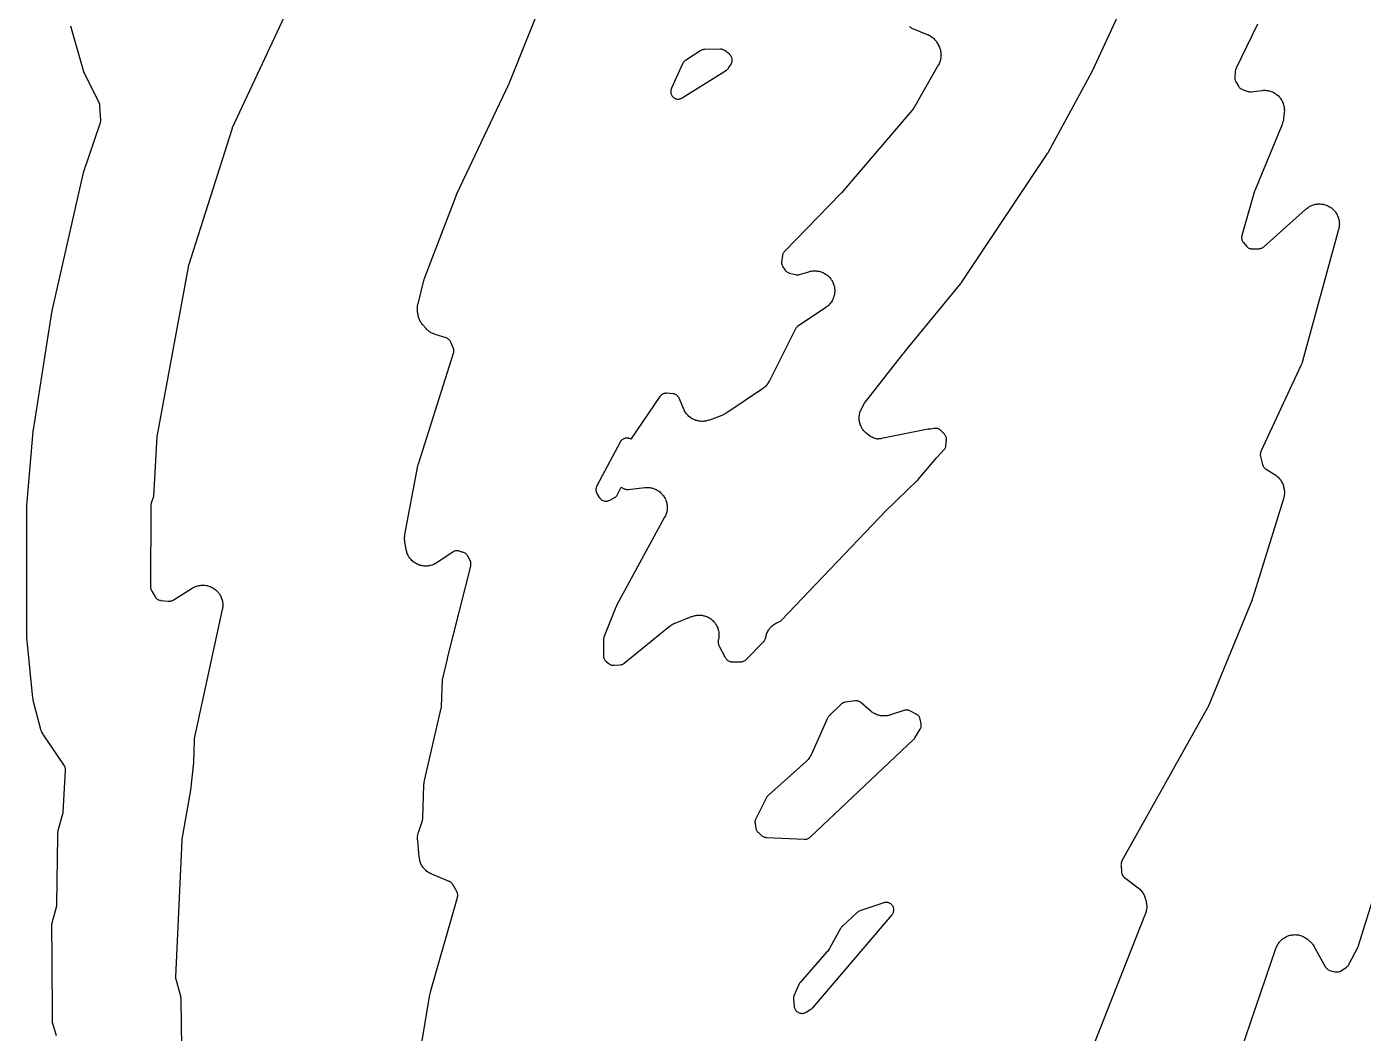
# Model space of a CAD drawing. Header units: millimetres. Extents: x 0 to 194, y 0 to 300.
# Drawn here: x 4.6 to 57.5, y 40.3 to 80 of the extents above; entities that cross this region are included whole.
import ezdxf

# ---------------------------------------------------------------- set-up
doc = ezdxf.new("R2010")
doc.units = ezdxf.units.MM
doc.layers.add('CUT', color=7, linetype='CONTINUOUS')

msp = doc.modelspace()

# ---------------------------------------------------------------- linework, layer by layer
at = {"layer": 'CUT'}
for points in [[(15.5143, 81.9113), (12.7652, 76.0287), (12.7575, 76.0109), (12.7478, 75.9861), (12.7414, 75.9678), (11.0321, 70.5879), (11.027, 70.5698), (11.0208, 70.5449), (11.0168, 70.5266), (9.795, 63.9112), (9.7922, 63.8926), (9.7891, 63.8669), (9.7875, 63.8482), (9.6515, 61.4685), (9.5651, 61.2006), (9.5571, 61.1709), (9.5523, 61.1406), (9.5506, 61.1099), (9.543, 59.5693), (9.5319, 59.3747), (9.5315, 59.3655), (9.5312, 59.3529), (9.5311, 59.3437), (9.5362, 58.1623), (9.5359, 58.102), (9.5365, 58.0886), (9.5373, 57.8855), (9.5387, 57.8585), (9.5424, 57.8317), (9.5486, 57.8054), (9.5571, 57.7797), (9.5679, 57.7549), (9.5809, 57.7311), (9.7164, 57.5078), (9.7338, 57.4823), (9.7536, 57.4587), (9.7758, 57.4373), (9.8001, 57.4182), (9.8262, 57.4018), (9.8538, 57.3881), (9.8827, 57.3773), (9.9126, 57.3696), (9.9431, 57.3649), (10.2362, 57.3356), (10.2641, 57.3342), (10.292, 57.3353), (10.3196, 57.339), (10.3468, 57.3452), (10.3733, 57.354), (10.3989, 57.3652), (10.4233, 57.3787), (11.1816, 57.8456), (11.2005, 57.8566), (11.2389, 57.8777), (11.2782, 57.897), (11.3084, 57.9099), (11.3494, 57.9252), (11.3806, 57.9352), (11.4229, 57.9464), (11.455, 57.9533), (11.4982, 57.9604), (11.5308, 57.9641), (11.5745, 57.967), (11.6073, 57.9675), (11.651, 57.9661), (11.6837, 57.9634), (11.7271, 57.9578), (11.7594, 57.952), (11.8021, 57.9421), (11.8336, 57.9332), (11.8751, 57.9192), (11.9057, 57.9073), (11.9456, 57.8894), (11.9749, 57.8745), (12.0129, 57.8528), (12.0405, 57.8352), (12.0763, 57.8099), (12.1021, 57.7896), (12.1352, 57.761), (12.1589, 57.7383), (12.1891, 57.7066), (12.2105, 57.6817), (12.2374, 57.6472), (12.2563, 57.6204), (12.2797, 57.5834), (12.2959, 57.5549), (12.3157, 57.5158), (12.329, 57.4859), (12.3449, 57.445), (12.3552, 57.4139), (12.367, 57.3718), (12.3743, 57.3398), (12.382, 57.2967), (12.3861, 57.2642), (12.3896, 57.2205), (12.3905, 57.1877), (12.3897, 57.144), (12.3875, 57.1112), (12.3824, 57.0677), (12.3752, 57.0246), (12.3711, 57.0031), (11.265, 51.9055), (11.2603, 51.8776), (11.2583, 51.8493), (11.2362, 50.9573), (11.1115, 49.8761), (10.7752, 47.9408), (10.7725, 47.9221), (10.7697, 47.8962), (10.7682, 47.8773), (10.523, 42.5018), (10.5233, 42.4692), (10.5271, 42.4368), (10.5344, 42.4051), (10.6976, 41.8381), (10.7028, 41.8187), (10.7121, 41.7799), (10.7197, 41.7406), (10.7241, 41.711), (10.7282, 41.6712), (10.7305, 41.6313), (10.7312, 41.6113), (10.7704, 38.7499)], [(39.526, 80.046), (39.5463, 80.0235), (39.5687, 80.0031), (39.5931, 79.9851), (39.6192, 79.9697), (39.6467, 79.9569), (40.227, 79.7226), (40.2481, 79.7135), (40.2896, 79.6942), (40.3301, 79.6728), (40.3596, 79.6553), (40.3977, 79.6299), (40.4253, 79.6094), (40.4607, 79.5803), (40.486, 79.5572), (40.5182, 79.5246), (40.541, 79.499), (40.5698, 79.4633), (40.5899, 79.4355), (40.6149, 79.3971), (40.6378, 79.3574), (40.6488, 79.3373), (40.6818, 79.273), (40.6915, 79.2528), (40.7099, 79.212), (40.7263, 79.1704), (40.737, 79.1386), (40.7491, 79.0955), (40.7566, 79.0628), (40.7644, 79.0187), (40.7686, 78.9855), (40.772, 78.9408), (40.7729, 78.9073), (40.7718, 78.8626), (40.7694, 78.8291), (40.7639, 78.7847), (40.7581, 78.7517), (40.7482, 78.708), (40.7392, 78.6757), (40.725, 78.6332), (40.7128, 78.602), (40.6945, 78.5612), (40.6741, 78.5213), (40.6635, 78.5016), (39.7246, 76.8673), (39.7138, 76.8495), (39.6914, 76.8144), (39.6674, 76.7803), (39.6418, 76.7474), (39.6287, 76.7312), (36.8405, 73.466), (36.8309, 73.4552), (36.8066, 73.4285), (36.7967, 73.4179), (34.5858, 71.1427), (34.5674, 71.1219), (34.551, 71.0995), (34.5368, 71.0758), (34.5248, 71.0508), (34.5151, 71.0248), (34.5079, 70.998), (34.5032, 70.9707), (34.4754, 70.7478), (34.4732, 70.7167), (34.4742, 70.6856), (34.4784, 70.6547), (34.4858, 70.6244), (34.4963, 70.5951), (34.5098, 70.567), (34.5261, 70.5405), (34.6132, 70.4141), (34.6322, 70.3894), (34.6536, 70.3668), (34.6773, 70.3465), (34.703, 70.3288), (34.7303, 70.3139), (34.7591, 70.3019), (34.7889, 70.2929), (35.0282, 70.2344), (35.0594, 70.2285), (35.091, 70.2259), (35.1227, 70.2267), (35.1542, 70.2308), (35.1851, 70.2382), (35.5524, 70.3475), (35.5734, 70.3532), (35.6156, 70.3636), (35.6582, 70.3719), (35.6905, 70.3766), (35.7337, 70.3807), (35.7663, 70.3823), (35.8097, 70.3822), (35.8423, 70.3806), (35.8855, 70.3764), (35.9177, 70.3717), (35.9604, 70.3633), (35.992, 70.3555), (36.0337, 70.343), (36.0644, 70.3322), (36.1046, 70.3158), (36.1341, 70.302), (36.1726, 70.2818), (36.2007, 70.2653), (36.237, 70.2414), (36.2633, 70.2223), (36.2972, 70.195), (36.3216, 70.1734), (36.3527, 70.143), (36.3748, 70.1192), (36.4028, 70.0859), (36.4226, 70.06), (36.4473, 70.0242), (36.4644, 69.9966), (36.4855, 69.9586), (36.4999, 69.9293), (36.5173, 69.8895), (36.5288, 69.859), (36.5422, 69.8177), (36.5507, 69.7863), (36.5601, 69.7438), (36.5656, 69.7117), (36.5708, 69.6685), (36.5731, 69.6361), (36.5741, 69.5926), (36.5733, 69.56), (36.5701, 69.5167), (36.5662, 69.4844), (36.5589, 69.4415), (36.5518, 69.4097), (36.5404, 69.3678), (36.5303, 69.3368), (36.5149, 69.2962), (36.5018, 69.2663), (36.4825, 69.2274), (36.4661, 69.1979), (36.4422, 69.1596), (36.4205, 69.1285), (36.3917, 69.0914), (36.3687, 69.0648), (36.3362, 69.031), (36.3106, 69.0069), (36.2748, 68.9767), (36.2374, 68.9483), (36.2184, 68.9346), (35.1063, 68.1786), (35.082, 68.1601), (35.0597, 68.1393), (35.0395, 68.1164), (35.0219, 68.0915), (35.0068, 68.0649), (33.9926, 66.0419), (33.9818, 66.0217), (33.9592, 65.9817), (33.9345, 65.943), (33.9145, 65.9149), (33.886, 65.8789), (33.8634, 65.853), (33.8313, 65.8201), (33.8061, 65.7967), (33.7709, 65.7671), (33.7343, 65.7395), (33.7156, 65.7261), (32.3077, 64.7726), (32.2849, 64.7582), (32.2387, 64.7308), (32.191, 64.7062), (32.1418, 64.6845), (32.1169, 64.6743), (31.6209, 64.4898), (31.5994, 64.4824), (31.5561, 64.4687), (31.5121, 64.4573), (31.4788, 64.4504), (31.4339, 64.4434), (31.4, 64.4399), (31.3546, 64.4375), (31.3206, 64.4374), (31.2752, 64.4396), (31.2413, 64.4429), (31.1963, 64.4497), (31.163, 64.4564), (31.1189, 64.4677), (31.0864, 64.4777), (31.0437, 64.4934), (31.0124, 64.5067), (30.9715, 64.5266), (30.9417, 64.543), (30.903, 64.5669), (30.875, 64.5862), (30.8389, 64.6139), (30.813, 64.6359), (30.7799, 64.6671), (30.7564, 64.6917), (30.7266, 64.726), (30.7056, 64.7528), (30.6795, 64.79), (30.6613, 64.8188), (30.639, 64.8584), (30.6188, 64.8991), (30.6092, 64.9197), (30.4211, 65.3511), (30.4081, 65.3775), (30.3925, 65.4025), (30.3745, 65.4258), (30.3543, 65.4473), (30.3321, 65.4667), (30.3082, 65.4838), (30.2826, 65.4984), (30.2558, 65.5105), (30.2279, 65.5199), (30.1992, 65.5266), (30.17, 65.5303), (29.9381, 65.5488), (29.9096, 65.5497), (29.881, 65.5479), (29.8528, 65.5434), (29.8251, 65.5362), (29.7982, 65.5264), (29.7724, 65.5141), (29.7479, 65.4993), (29.7248, 65.4823), (29.7035, 65.4632), (29.6842, 65.4422), (29.6669, 65.4194), (28.5118, 63.7347), (28.4917, 63.746), (28.4646, 63.7581), (28.4363, 63.7674), (28.4073, 63.7738), (28.3778, 63.7774), (28.3481, 63.778), (28.3184, 63.7757), (28.2892, 63.7704), (28.2606, 63.7623), (28.2592, 63.7618), (28.2328, 63.7515), (28.2075, 63.7387), (28.1835, 63.7235), (28.161, 63.7062), (28.1403, 63.6868), (28.1215, 63.6656), (28.1048, 63.6427), (28.0903, 63.6183), (27.1709, 61.8854), (27.158, 61.8576), (27.1479, 61.8287), (27.1409, 61.7989), (27.1369, 61.7686), (27.136, 61.738), (27.1383, 61.7075), (27.1436, 61.6774), (27.152, 61.6479), (27.1633, 61.6195), (27.1775, 61.5924), (27.2702, 61.4352), (27.2866, 61.4104), (27.3053, 61.3873), (27.3263, 61.3661), (27.3492, 61.3472), (27.3739, 61.3306), (27.4002, 61.3165), (27.4277, 61.3051), (27.4562, 61.2965), (27.4854, 61.2908), (27.515, 61.2879), (27.5448, 61.2881), (27.5744, 61.2911), (27.6035, 61.2971), (27.632, 61.306), (27.6594, 61.3176), (27.8543, 61.412), (27.8795, 61.4257), (27.9032, 61.4418), (27.9253, 61.46), (27.9456, 61.4803), (27.9638, 61.5024), (27.9799, 61.5262), (27.9936, 61.5514), (28.1316, 61.8367), (28.2523, 61.7775), (28.2782, 61.7663), (28.305, 61.7575), (28.3325, 61.7513), (28.3605, 61.7477), (28.3887, 61.7468), (28.4168, 61.7485), (29.0701, 61.8193), (29.0922, 61.8211), (29.1366, 61.8237), (29.1811, 61.8241), (29.2144, 61.8227), (29.2587, 61.8188), (29.2917, 61.8141), (29.3354, 61.8058), (29.3678, 61.7979), (29.4105, 61.7853), (29.4419, 61.7742), (29.4831, 61.7575), (29.5133, 61.7434), (29.5527, 61.7226), (29.5814, 61.7056), (29.6185, 61.6811), (29.6453, 61.6613), (29.6798, 61.6332), (29.7046, 61.6109), (29.7361, 61.5795), (29.7586, 61.5549), (29.7869, 61.5206), (29.8068, 61.4938), (29.8316, 61.4569), (29.8487, 61.4283), (29.8697, 61.3891), (29.884, 61.359), (29.901, 61.3179), (29.9122, 61.2865), (29.9251, 61.2439), (29.9332, 61.2116), (29.9418, 61.1679), (29.9466, 61.1349), (29.9508, 61.0906), (29.9524, 61.0574), (29.9523, 61.0129), (29.9505, 60.9796), (29.946, 60.9353), (29.9409, 60.9024), (29.9321, 60.8588), (29.9238, 60.8265), (29.9107, 60.784), (29.8993, 60.7527), (29.882, 60.7117), (29.8627, 60.6716), (29.8526, 60.6518), (27.9546, 57.1586), (27.9465, 57.1426), (27.9361, 57.1203), (27.9289, 57.1038), (27.4545, 55.9092), (27.4453, 55.8821), (27.4386, 55.8543), (27.4346, 55.8259), (27.4334, 55.7974), (27.4356, 55.177), (27.4372, 55.1472), (27.4418, 55.1177), (27.4492, 55.0888), (27.4595, 55.0608), (27.4725, 55.034), (27.4881, 55.0086), (27.5062, 54.9848), (27.5265, 54.963), (27.549, 54.9433), (27.6442, 54.8675), (27.6698, 54.8493), (27.6971, 54.8339), (27.7259, 54.8214), (27.7559, 54.8119), (27.7866, 54.8057), (27.8179, 54.8027), (27.8493, 54.803), (28.0803, 54.8171), (28.1112, 54.8207), (28.1416, 54.8273), (28.1711, 54.8371), (28.1994, 54.85), (28.2263, 54.8656), (28.2514, 54.884), (30.0341, 56.3365), (30.0525, 56.3507), (30.0899, 56.3781), (30.1288, 56.4036), (30.1588, 56.4211), (30.2001, 56.4424), (30.2423, 56.4616), (30.2637, 56.4706), (30.9152, 56.7263), (30.9358, 56.7337), (30.9772, 56.7477), (31.0192, 56.7596), (31.0511, 56.767), (31.094, 56.7748), (31.1265, 56.7791), (31.17, 56.7827), (31.2027, 56.7838), (31.2464, 56.7832), (31.2791, 56.7811), (31.3225, 56.7762), (31.3548, 56.771), (31.3976, 56.762), (31.4292, 56.7536), (31.4709, 56.7404), (31.5016, 56.7291), (31.5417, 56.7119), (31.5712, 56.6976), (31.6095, 56.6767), (31.6374, 56.6596), (31.6736, 56.635), (31.6997, 56.6153), (31.7332, 56.5874), (31.7573, 56.5652), (31.788, 56.5341), (31.8099, 56.5097), (31.8374, 56.4758), (31.8568, 56.4494), (31.8809, 56.413), (31.8976, 56.3849), (31.9181, 56.3463), (31.932, 56.3166), (31.9486, 56.2762), (31.9596, 56.2454), (31.9722, 56.2036), (31.9801, 56.1718), (31.9887, 56.129), (31.9935, 56.0966), (31.9978, 56.0531), (31.9994, 56.0204), (31.9995, 55.9768), (31.998, 55.9441), (31.9938, 55.9006), (31.9891, 55.8682), (31.9808, 55.8253), (31.9735, 55.7957), (31.9677, 55.7653), (31.965, 55.7344), (31.9655, 55.7035), (31.9692, 55.6728), (31.9761, 55.6426), (31.986, 55.6133), (31.9989, 55.5851), (32.2501, 55.1044), (32.265, 55.079), (32.2823, 55.0551), (32.3019, 55.0331), (32.3236, 55.0131), (32.3471, 54.9953), (32.3723, 54.9799), (32.3988, 54.9671), (32.4265, 54.957), (32.455, 54.9496), (32.4842, 54.945), (32.5136, 54.9433), (32.8533, 54.9406), (32.8833, 54.9419), (32.9131, 54.9462), (32.9423, 54.9534), (32.9706, 54.9635), (32.9977, 54.9764), (33.0235, 54.9919), (33.0475, 55.01), (33.0696, 55.0303), (33.7611, 55.7338), (33.7808, 55.7559), (33.7982, 55.7799), (33.8132, 55.8054), (33.8255, 55.8324), (33.8352, 55.8603), (33.8421, 55.8892), (33.8447, 55.9034), (33.8494, 55.9254), (33.8598, 55.969), (33.8724, 56.0121), (33.8834, 56.0439), (33.9002, 56.0855), (33.9143, 56.116), (33.9352, 56.1557), (33.9523, 56.1847), (33.977, 56.2222), (33.9969, 56.2493), (34.0253, 56.2841), (34.0478, 56.3091), (34.0794, 56.3409), (34.1043, 56.3635), (34.139, 56.392), (34.166, 56.412), (34.2034, 56.4369), (34.2322, 56.4542), (34.2719, 56.4752), (34.3125, 56.4943), (34.3331, 56.5033), (34.36, 56.5143), (34.3885, 56.5277), (34.4154, 56.5441), (34.4404, 56.5632), (34.4633, 56.5847), (38.6027, 60.9183), (39.8364, 62.095), (39.8487, 62.1073), (39.8649, 62.1248), (39.8764, 62.1378), (40.6029, 63.0123), (40.888, 63.3109), (40.9069, 63.3326), (40.9236, 63.3561), (40.938, 63.381), (40.9499, 63.4073), (40.9592, 63.4345), (40.9659, 63.4625), (40.9699, 63.4911), (40.9885, 63.6974), (40.9897, 63.7255), (40.9883, 63.7536), (40.9843, 63.7814), (40.9777, 63.8087), (40.9685, 63.8353), (40.9569, 63.8609), (40.9429, 63.8853), (40.9268, 63.9083), (40.9085, 63.9297), (40.7786, 64.0682), (40.7563, 64.0896), (40.732, 64.1086), (40.7058, 64.125), (40.6781, 64.1386), (40.6491, 64.1493), (40.6192, 64.157), (40.5886, 64.1615), (40.5577, 64.1629), (40.5269, 64.1611), (40.4964, 64.1561), (40.3778, 64.1305), (40.3572, 64.1338), (40.3267, 64.1355), (40.2962, 64.134), (40.266, 64.1295), (38.419, 63.7565), (38.3969, 63.7526), (38.3526, 63.7459), (38.308, 63.7414), (38.2745, 63.7398), (38.2475, 63.7398), (38.2274, 63.744), (38.1865, 63.7548), (38.1563, 63.7643), (38.1166, 63.7788), (38.0874, 63.7911), (38.0493, 63.8093), (38.0213, 63.8243), (37.9851, 63.846), (37.9499, 63.8694), (37.9325, 63.8815), (37.8697, 63.9275), (37.8526, 63.9407), (37.8191, 63.9679), (37.787, 63.9966), (37.7639, 64.0193), (37.7346, 64.051), (37.7138, 64.0758), (37.6877, 64.1101), (37.6694, 64.1368), (37.6467, 64.1735), (37.6311, 64.2018), (37.612, 64.2405), (37.5991, 64.2701), (37.5838, 64.3105), (37.5738, 64.3412), (37.5625, 64.3828), (37.5555, 64.4144), (37.5482, 64.4569), (37.5443, 64.489), (37.5411, 64.5321), (37.5402, 64.5644), (37.5412, 64.6075), (37.5434, 64.6398), (37.5485, 64.6826), (37.5538, 64.7145), (37.563, 64.7567), (37.5713, 64.7879), (37.5845, 64.829), (37.5958, 64.8593), (37.6128, 64.8989), (37.6317, 64.9377), (37.6416, 64.9569), (37.7544, 65.1625), (39.2661, 67.0868), (39.3127, 67.1461), (39.3176, 67.1524), (39.3179, 67.1528), (41.5517, 69.8858), (41.5606, 69.8972), (41.5723, 69.9131), (41.5806, 69.9249), (44.9878, 75.0234), (44.9952, 75.0351), (45.005, 75.0513), (45.0118, 75.0633), (46.7454, 78.2587), (46.7498, 78.2671), (46.7556, 78.2788), (46.7598, 78.2874), (48.4367, 81.9093)], [(20.1806, 39.4215), (20.5774, 41.7954), (20.5822, 41.8202), (20.5961, 41.8816), (20.6023, 41.906), (21.6646, 45.6336), (21.6713, 45.6624), (21.6751, 45.6916), (21.6761, 45.7211), (21.6741, 45.7505), (21.6693, 45.7795), (21.6616, 45.808), (21.6512, 45.8356), (21.6381, 45.862), (21.4842, 46.1379), (21.4691, 46.1623), (21.4516, 46.1851), (21.4321, 46.2062), (21.4106, 46.2253), (21.3875, 46.2422), (21.3628, 46.2568), (21.3368, 46.2691), (20.6496, 46.553), (20.6293, 46.5619), (20.5892, 46.5808), (20.5501, 46.6017), (20.5216, 46.6188), (20.4848, 46.6434), (20.4581, 46.6632), (20.4238, 46.6913), (20.3993, 46.7136), (20.3679, 46.745), (20.3456, 46.7696), (20.3176, 46.8039), (20.2978, 46.8306), (20.2732, 46.8675), (20.2562, 46.896), (20.2354, 46.9351), (20.2212, 46.9652), (20.2044, 47.0062), (20.1933, 47.0375), (20.1805, 47.0799), (20.1725, 47.1122), (20.164, 47.1557), (20.1576, 47.1995), (20.155, 47.2215), (20.0916, 47.8878), (20.09, 47.9113), (20.088, 47.9583), (20.0885, 48.0053), (20.0907, 48.0404), (20.096, 48.0871), (20.1019, 48.1219), (20.1121, 48.1678), (20.1247, 48.213), (20.1315, 48.2355), (20.2793, 48.6764), (20.2872, 48.7042), (20.2923, 48.7327), (20.2947, 48.7615), (20.3397, 50.0826), (20.341, 50.1043), (20.3446, 50.1477), (20.3503, 50.1909), (20.358, 50.2338), (20.3624, 50.2551), (21.025, 53.1136), (21.0302, 53.1416), (21.0326, 53.17), (21.0726, 54.2249), (21.2707, 55.0611), (21.2764, 55.0922), (21.2787, 55.1237), (21.2789, 55.1332), (22.1891, 58.724), (22.1952, 58.7547), (22.198, 58.7858), (22.1977, 58.8171), (22.194, 58.8481), (22.1872, 58.8786), (22.1772, 58.9082), (22.1642, 58.9366), (22.0704, 59.1162), (22.0555, 59.1416), (22.0382, 59.1654), (22.0187, 59.1874), (21.9971, 59.2073), (21.9736, 59.2251), (21.9486, 59.2405), (21.9221, 59.2533), (21.8945, 59.2635), (21.7338, 59.3141), (21.7048, 59.3217), (21.6752, 59.3263), (21.6452, 59.328), (21.6153, 59.3266), (21.5856, 59.3223), (21.5565, 59.315), (21.5283, 59.3049), (21.5012, 59.292), (21.4756, 59.2764), (20.862, 58.8614), (20.8431, 58.8492), (20.8046, 58.8259), (20.765, 58.8046), (20.7346, 58.7901), (20.6931, 58.7728), (20.6614, 58.7614), (20.6183, 58.7483), (20.5857, 58.7402), (20.5415, 58.7315), (20.5082, 58.7266), (20.4634, 58.7223), (20.4297, 58.7208), (20.3848, 58.7211), (20.3511, 58.7229), (20.3064, 58.7277), (20.2731, 58.7329), (20.2291, 58.7421), (20.1964, 58.7506), (20.1535, 58.7641), (20.122, 58.7758), (20.0806, 58.7936), (20.0504, 58.8084), (20.011, 58.8302), (19.9824, 58.8479), (19.9454, 58.8735), (19.9187, 58.8941), (19.8844, 58.9232), (19.8599, 58.9464), (19.8287, 58.9788), (19.8066, 59.0042), (19.7789, 59.0396), (19.7594, 59.0671), (19.7353, 59.1051), (19.7187, 59.1344), (19.6986, 59.1746), (19.685, 59.2055), (19.6689, 59.2475), (19.6585, 59.2795), (19.6467, 59.3229), (19.6371, 59.3669), (19.6328, 59.389), (19.5864, 59.6675), (19.5836, 59.6871), (19.5788, 59.7263), (19.5757, 59.7657), (19.5748, 59.7953), (19.5752, 59.8348), (19.5768, 59.8643), (19.5807, 59.9037), (19.5863, 59.9428), (19.5895, 59.9623), (20.1018, 62.6806), (20.1076, 62.7072), (20.1243, 62.7732), (20.1317, 62.7995), (21.5071, 67.1308), (21.5149, 67.1605), (21.5196, 67.1909), (21.5212, 67.2216), (21.5196, 67.2523), (21.5149, 67.2827), (21.5071, 67.3124), (21.4963, 67.3412), (21.3976, 67.5682), (21.385, 67.5938), (21.37, 67.618), (21.3528, 67.6408), (21.3335, 67.6618), (21.3123, 67.6808), (21.2894, 67.6978), (21.265, 67.7125), (21.2393, 67.7249), (21.2125, 67.7347), (20.786, 67.8688), (20.7664, 67.8755), (20.7274, 67.8898), (20.6891, 67.9058), (20.661, 67.9192), (20.6244, 67.9387), (20.5976, 67.9546), (20.5629, 67.9774), (20.5378, 67.9956), (20.5053, 68.0215), (20.4819, 68.042), (20.452, 68.0708), (20.4235, 68.101), (20.4096, 68.1164), (20.295, 68.249), (20.2819, 68.265), (20.2563, 68.2975), (20.2322, 68.3312), (20.2153, 68.3573), (20.1945, 68.3931), (20.1801, 68.4206), (20.1626, 68.4582), (20.1508, 68.4869), (20.1368, 68.5259), (20.1277, 68.5556), (20.1174, 68.5957), (20.1089, 68.6362), (20.1052, 68.6566), (20.0906, 68.7468), (20.0876, 68.7694), (20.0826, 68.8146), (20.08, 68.8601), (20.0797, 68.8942), (20.0817, 68.9396), (20.0849, 68.9736), (20.0914, 69.0186), (20.1002, 69.0633), (20.1052, 69.0855), (20.3348, 70.0029), (20.3422, 70.0293), (20.3628, 70.0944), (20.3719, 70.1203), (21.6123, 73.3481), (21.6187, 73.3639), (21.6354, 73.4029), (21.6424, 73.4184), (23.6958, 77.7528), (23.6996, 77.7613), (23.7047, 77.773), (23.7083, 77.7815), (25.1682, 81.4312)], [(5.822, 40.1712), (5.6721, 40.6515), (5.6659, 40.6732), (5.6613, 40.6911), (5.6556, 41.7179), (5.6523, 42.3173), (5.6476, 43.1611), (5.6398, 44.5647), (5.6405, 44.5686), (5.6485, 44.6061), (5.6529, 44.6248), (5.8282, 45.3007), (5.8352, 45.3364), (5.8378, 45.3727), (5.8676, 48.0716), (5.8753, 48.1657), (5.8777, 48.1949), (5.878, 48.1993), (5.8822, 48.2509), (5.8873, 48.2771), (5.8968, 48.3166), (5.9021, 48.3363), (6.074, 48.9292), (6.0815, 48.962), (6.0853, 48.9955), (6.1801, 50.6454), (6.1804, 50.6734), (6.1781, 50.7012), (6.1732, 50.7287), (6.1658, 50.7556), (6.1559, 50.7817), (6.1436, 50.8068), (6.1291, 50.8306), (5.3006, 52.0563), (5.2868, 52.0781), (5.2605, 52.1222), (5.2401, 52.1614), (5.2309, 52.1809), (5.2234, 52.1975), (5.2232, 52.1979), (5.2216, 52.202), (5.217, 52.2133), (5.2026, 52.2509), (5.187, 52.2998), (5.1799, 52.3245), (4.9127, 53.3649), (4.9087, 53.3814), (4.9015, 53.4146), (4.8956, 53.4481), (4.8909, 53.4817), (4.8889, 53.4986), (4.6473, 55.8974), (4.6456, 55.9199), (4.6428, 55.9763), (4.6422, 55.9989), (4.6423, 61.0282), (4.6427, 61.0473), (4.6448, 61.095), (4.646, 61.1141), (4.8949, 64.037), (4.8965, 64.053), (4.9013, 64.0927), (4.9035, 64.1086), (5.6325, 68.7404), (5.6351, 68.7553), (5.6423, 68.7925), (5.6454, 68.8073), (6.8718, 74.2046), (6.8776, 74.2277), (6.8938, 74.2848), (6.9009, 74.3075), (7.5498, 76.2077), (7.5577, 76.2349), (7.5629, 76.2627), (7.5656, 76.2909), (7.5655, 76.3193), (7.5372, 76.8966), (7.5342, 76.9272), (7.528, 76.9573), (7.5187, 76.9866), (7.5066, 77.0148), (6.9284, 78.1848), (6.9198, 78.2033), (6.9034, 78.2406), (6.8888, 78.2785), (6.8759, 78.3171), (6.8698, 78.3366), (6.3967, 79.9951), (6.3923, 80.0118), (6.3841, 80.0453)], [(53.2789, 80.1218), (52.4343, 78.3837), (52.4227, 78.3567), (52.4139, 78.3286), (52.4078, 78.2999), (52.4046, 78.2706), (52.3887, 78.0069), (52.3884, 77.9766), (52.3912, 77.9465), (52.397, 77.9169), (52.4057, 77.8879), (52.4173, 77.86), (52.4316, 77.8334), (52.5302, 77.6706), (52.5468, 77.646), (52.5657, 77.6233), (52.5867, 77.6025), (52.6097, 77.5839), (52.6344, 77.5676), (52.6606, 77.5539), (52.688, 77.5428), (52.8932, 77.4711), (52.9194, 77.4633), (52.9462, 77.4579), (52.9734, 77.4549), (53.0007, 77.4545), (53.028, 77.4565), (53.4496, 77.5074), (53.472, 77.5095), (53.5168, 77.5126), (53.5617, 77.5135), (53.5953, 77.5125), (53.64, 77.509), (53.6734, 77.5046), (53.7176, 77.4966), (53.7503, 77.489), (53.7935, 77.4766), (53.8253, 77.4657), (53.867, 77.4491), (53.8976, 77.4351), (53.9375, 77.4144), (53.9665, 77.3974), (54.0041, 77.3728), (54.0313, 77.3531), (54.0662, 77.3249), (54.0913, 77.3025), (54.1233, 77.2709), (54.146, 77.2462), (54.1747, 77.2116), (54.1949, 77.1847), (54.2199, 77.1474), (54.2373, 77.1186), (54.2585, 77.079), (54.2729, 77.0487), (54.2901, 77.0072), (54.3014, 76.9755), (54.3144, 76.9325), (54.3225, 76.8999), (54.3311, 76.8558), (54.3359, 76.8225), (54.3401, 76.7778), (54.3416, 76.7442), (54.3413, 76.6993), (54.3388, 76.6545), (54.3369, 76.6321), (54.3121, 76.3991), (54.3093, 76.378), (54.3028, 76.3359), (54.2942, 76.2941), (54.2864, 76.2632), (54.274, 76.2224), (54.2596, 76.1823), (54.252, 76.1624), (53.1869, 73.5762), (53.181, 73.5607), (53.1736, 73.5393), (53.1685, 73.5235), (52.6655, 71.7773), (52.6588, 71.7485), (52.6549, 71.7193), (52.6539, 71.6897), (52.6558, 71.6602), (52.6605, 71.6311), (52.6682, 71.6026), (52.6786, 71.5749), (52.6917, 71.5484), (52.7073, 71.5233), (52.7253, 71.4999), (52.849, 71.3545), (52.8695, 71.3327), (52.892, 71.313), (52.9164, 71.2957), (52.9424, 71.281), (52.9697, 71.2689), (52.9981, 71.2595), (53.0273, 71.253), (53.057, 71.2495), (53.0869, 71.249), (53.3363, 71.2567), (53.366, 71.2592), (53.3954, 71.2645), (53.4241, 71.2728), (53.4518, 71.2838), (53.4783, 71.2976), (53.5033, 71.3139), (53.5265, 71.3327), (55.1945, 72.8195), (55.2117, 72.8341), (55.2468, 72.8623), (55.2833, 72.8888), (55.3115, 72.9072), (55.3505, 72.9299), (55.3805, 72.9454), (55.4215, 72.9641), (55.4528, 72.9765), (55.4955, 72.991), (55.528, 73.0003), (55.5719, 73.0104), (55.6051, 73.0163), (55.6498, 73.022), (55.6835, 73.0246), (55.7285, 73.0258), (55.7623, 73.025), (55.8072, 73.0217), (55.8407, 73.0176), (55.8851, 73.0098), (55.918, 73.0023), (55.9614, 72.9901), (55.9934, 72.9794), (56.0353, 72.9629), (56.0661, 72.949), (56.1062, 72.9284), (56.1354, 72.9115), (56.1732, 72.887), (56.2006, 72.8673), (56.2358, 72.8391), (56.261, 72.8168), (56.2932, 72.7852), (56.3161, 72.7604), (56.345, 72.7258), (56.3653, 72.6989), (56.3906, 72.6616), (56.4086, 72.6319), (56.4292, 72.594), (56.4442, 72.5629), (56.4613, 72.5226), (56.4722, 72.4929), (56.4851, 72.452), (56.4932, 72.4209), (56.5021, 72.379), (56.5073, 72.3473), (56.5122, 72.3047), (56.5143, 72.2726), (56.5151, 72.2298), (56.5142, 72.1977), (56.5109, 72.1549), (56.5069, 72.1231), (56.4996, 72.0808), (56.4902, 72.039), (56.4851, 72.0182), (55.0608, 66.8167), (55.0554, 66.7986), (55.044, 66.7627), (55.031, 66.7274), (55.0166, 66.6926), (55.009, 66.6753), (53.4187, 63.2506), (53.4076, 63.2232), (53.3992, 63.1949), (53.3937, 63.1659), (53.391, 63.1365), (53.3913, 63.1069), (53.3944, 63.0776), (53.4005, 63.0486), (53.4841, 62.7273), (53.4928, 62.6995), (53.5042, 62.6727), (53.5181, 62.6471), (53.5344, 62.623), (53.5529, 62.6006), (53.5736, 62.58), (53.5961, 62.5616), (53.6204, 62.5455), (53.9406, 62.3538), (53.9602, 62.3413), (53.9988, 62.3154), (54.036, 62.2875), (54.0628, 62.2652), (54.097, 62.2336), (54.1213, 62.2087), (54.152, 62.1738), (54.1736, 62.1464), (54.2005, 62.1085), (54.2192, 62.0791), (54.2421, 62.0386), (54.2576, 62.0074), (54.2762, 61.9648), (54.2885, 61.9322), (54.3025, 61.8878), (54.3143, 61.8429), (54.3196, 61.8202), (54.3261, 61.7885), (54.3302, 61.7661), (54.3371, 61.7212), (54.3418, 61.676), (54.3436, 61.642), (54.3436, 61.5965), (54.342, 61.5625), (54.3375, 61.5173), (54.3324, 61.4836), (54.3233, 61.4391), (54.3121, 61.395), (54.3059, 61.3732), (53.0941, 57.4767), (53.0878, 57.4579), (53.071, 57.4114), (53.0639, 57.393), (51.3541, 53.2266), (51.3431, 53.2019), (51.3138, 53.1411), (51.3013, 53.1171), (47.9241, 47.074), (47.9111, 47.0477), (47.9006, 47.0202), (47.893, 46.9919), (47.8881, 46.9629), (47.8861, 46.9336), (47.8869, 46.9043), (47.9079, 46.636), (47.9114, 46.6081), (47.9174, 46.5808), (47.926, 46.5541), (47.9371, 46.5283), (47.9505, 46.5037), (47.9662, 46.4804), (47.9839, 46.4587), (48.0037, 46.4387), (48.0251, 46.4207), (48.5611, 46.0123), (48.5787, 45.9982), (48.6131, 45.9692), (48.6461, 45.9384), (48.6696, 45.9142), (48.6993, 45.8802), (48.7202, 45.8538), (48.7463, 45.8171), (48.7645, 45.7886), (48.7869, 45.7495), (48.8021, 45.7194), (48.8205, 45.6782), (48.8326, 45.6467), (48.8467, 45.6039), (48.8587, 45.5605), (48.8641, 45.5386), (48.8826, 45.4551), (48.8869, 45.4332), (48.8944, 45.3893), (48.8997, 45.345), (48.902, 45.3117), (48.9029, 45.2671), (48.9019, 45.2337), (48.8984, 45.1892), (48.8941, 45.1561), (48.8862, 45.1122), (48.8786, 45.0797), (48.8664, 45.0368), (48.8533, 44.9982), (48.8531, 44.9976), (48.8526, 44.9962), (48.8517, 44.9938), (48.8437, 44.9718), (45.7129, 37.0572)], [(52.6176, 39.5638), (54.0103, 43.6215), (54.0179, 43.6419), (54.0339, 43.6822), (54.0519, 43.7218), (54.0669, 43.7507), (54.0886, 43.7884), (54.1062, 43.8158), (54.1315, 43.8511), (54.1517, 43.8767), (54.1803, 43.9094), (54.2029, 43.9329), (54.2345, 43.9628), (54.2592, 43.984), (54.2935, 44.0106), (54.3202, 44.0293), (54.3569, 44.0525), (54.3852, 44.0686), (54.4241, 44.0882), (54.4538, 44.1014), (54.4943, 44.1171), (54.5252, 44.1274), (54.5671, 44.1392), (54.5988, 44.1465), (54.6416, 44.1541), (54.6739, 44.1583), (54.7172, 44.1618), (54.7498, 44.1628), (54.7932, 44.1621), (54.8257, 44.16), (54.8689, 44.1551), (54.9011, 44.1499), (54.9436, 44.1408), (54.9751, 44.1325), (55.0165, 44.1194), (55.0471, 44.1081), (55.0871, 44.0911), (55.1164, 44.0769), (55.1545, 44.056), (55.1823, 44.0391), (55.2183, 44.0147), (55.253, 43.9886), (55.2701, 43.9751), (55.3158, 43.9372), (55.3312, 43.9238), (55.3613, 43.8963), (55.3902, 43.8675), (55.4109, 43.845), (55.4371, 43.8137), (55.4556, 43.7893), (55.4788, 43.7558), (55.5005, 43.7212), (55.511, 43.7037), (55.9744, 42.8848), (55.9912, 42.8585), (56.0106, 42.8341), (56.0324, 42.8118), (56.0565, 42.7919), (56.0825, 42.7746), (56.1101, 42.7601), (56.1391, 42.7485), (56.1691, 42.74), (56.3532, 42.6983), (56.3828, 42.6931), (56.4128, 42.6909), (56.4428, 42.6917), (56.4726, 42.6956), (56.5019, 42.7024), (56.5304, 42.712), (56.5577, 42.7245), (56.5837, 42.7397), (56.792, 42.8758), (56.817, 42.8941), (56.84, 42.9148), (56.8608, 42.9378), (56.879, 42.9628), (56.8946, 42.9896), (57.2547, 43.6885), (57.2656, 43.7121), (57.2744, 43.7365), (58.4948, 47.6443)]]:
    msp.add_lwpolyline(points, dxfattribs=at)
for points in [[(30.3525, 77.1696), (30.382, 77.1673), (30.4115, 77.1679), (30.4409, 77.1714), (30.4698, 77.1778), (30.4979, 77.187), (30.525, 77.1989), (30.5507, 77.2134), (32.2983, 78.3148), (32.3205, 78.3303), (32.3413, 78.3477), (32.3604, 78.3669), (32.3777, 78.3878), (32.393, 78.4101), (32.4779, 78.5465), (32.4919, 78.5717), (32.5035, 78.5981), (32.5125, 78.6255), (32.5188, 78.6537), (32.5223, 78.6823), (32.5231, 78.7111), (32.5212, 78.7399), (32.5164, 78.7684), (32.509, 78.7962), (32.4989, 78.8233), (32.4863, 78.8492), (32.4712, 78.8738), (32.4539, 78.8968), (32.4344, 78.9181), (32.4129, 78.9374), (32.2483, 79.0719), (32.2241, 79.0897), (32.1982, 79.105), (32.1709, 79.1176), (32.1425, 79.1275), (32.1133, 79.1345), (32.0835, 79.1385), (32.0535, 79.1395), (31.4449, 79.1292), (31.4174, 79.1275), (31.3901, 79.1232), (31.3634, 79.1165), (31.3373, 79.1073), (31.3123, 79.0958), (31.2884, 79.082), (30.6747, 78.6896), (30.6514, 78.6731), (30.6298, 78.6545), (30.6101, 78.6339), (30.5924, 78.6115), (30.5769, 78.5875), (30.5637, 78.5621), (30.1182, 77.5924), (30.1071, 77.565), (30.0989, 77.5366), (30.0935, 77.5075), (30.0909, 77.4781), (30.0913, 77.4485), (30.0946, 77.4191), (30.1008, 77.3902), (30.1098, 77.362), (30.1215, 77.3349), (30.1358, 77.309), (30.1527, 77.2847), (30.1718, 77.2621), (30.193, 77.2415), (30.2162, 77.2232), (30.2411, 77.2072), (30.2674, 77.1937), (30.2949, 77.1829), (30.3234, 77.1748)], [(33.8195, 48.0085), (33.8473, 48.0032), (33.8754, 48.0005), (35.3765, 47.9285), (35.4066, 47.9285), (35.4366, 47.9316), (35.4661, 47.9377), (35.4949, 47.9467), (35.5226, 47.9586), (35.5489, 47.9731), (35.5737, 47.9903), (35.5966, 48.0098), (39.6904, 51.8682), (39.7091, 51.8875), (39.726, 51.9084), (39.741, 51.9307), (39.9517, 52.2774), (39.9653, 52.3024), (39.9765, 52.3285), (39.9852, 52.3556), (39.9912, 52.3833), (39.9946, 52.4116), (39.9953, 52.44), (39.9933, 52.4683), (39.9887, 52.4964), (39.9508, 52.6723), (39.9431, 52.701), (39.9327, 52.7287), (39.9195, 52.7554), (39.9037, 52.7805), (39.8856, 52.8041), (39.8652, 52.8256), (39.8428, 52.8451), (39.8185, 52.8623), (39.7927, 52.877), (39.5395, 53.0048), (39.5124, 53.0168), (39.4843, 53.0261), (39.4554, 53.0326), (39.4259, 53.0362), (39.3963, 53.0368), (39.3668, 53.0346), (39.3376, 53.0294), (39.309, 53.0214), (38.7778, 52.8434), (38.7576, 52.8371), (38.7169, 52.8256), (38.6757, 52.816), (38.6445, 52.8102), (38.6026, 52.8045), (38.571, 52.8018), (38.5288, 52.8), (38.4971, 52.8002), (38.4548, 52.8024), (38.4233, 52.8056), (38.3814, 52.8118), (38.3503, 52.8179), (38.3092, 52.828), (38.2789, 52.837), (38.2389, 52.8509), (38.2095, 52.8627), (38.171, 52.8804), (38.1429, 52.8949), (38.1062, 52.916), (38.0795, 52.9331), (38.045, 52.9576), (38.0117, 52.9837), (37.9954, 52.9971), (37.6149, 53.3251), (37.593, 53.3423), (37.5695, 53.3574), (37.5448, 53.3702), (37.519, 53.3807), (37.4923, 53.3888), (37.465, 53.3943), (37.4373, 53.3973), (37.4095, 53.3977), (37.3817, 53.3955), (36.9968, 53.3473), (36.9695, 53.3425), (36.9427, 53.3353), (36.9166, 53.3256), (36.8916, 53.3136), (36.8678, 53.2993), (36.8454, 53.2828), (36.8247, 53.2644), (36.3508, 52.8021), (36.3314, 52.7813), (36.3141, 52.7588), (36.2989, 52.7347), (36.2862, 52.7093), (35.654, 51.2891), (35.6437, 51.2676), (35.622, 51.2252), (35.5982, 51.1839), (35.5787, 51.154), (35.5506, 51.1155), (35.528, 51.0879), (35.496, 51.0526), (35.4622, 51.019), (35.4448, 51.0027), (33.9498, 49.6699), (33.9301, 49.6506), (33.9121, 49.6295), (33.8962, 49.6068), (33.8825, 49.5828), (33.4522, 48.7433), (33.4393, 48.7143), (33.4294, 48.6841), (33.4228, 48.653), (33.4196, 48.6214), (33.4197, 48.5897), (33.4231, 48.5581), (33.4536, 48.3717), (33.4599, 48.3423), (33.4691, 48.3137), (33.4812, 48.2862), (33.4959, 48.26), (33.5132, 48.2354), (33.5329, 48.2127), (33.5547, 48.192), (33.6948, 48.0722), (33.7171, 48.0548), (33.741, 48.0397), (33.7661, 48.0268), (33.7924, 48.0164)], [(38.9064, 45.1002), (38.9087, 45.129), (38.9082, 45.158), (38.9049, 45.1867), (38.8989, 45.215), (38.8902, 45.2425), (38.8789, 45.2692), (38.8651, 45.2945), (38.8488, 45.3185), (38.8304, 45.3408), (38.8099, 45.3612), (38.7875, 45.3795), (38.7635, 45.3956), (38.738, 45.4093), (38.7114, 45.4204), (38.6837, 45.429), (38.6554, 45.4349), (38.6267, 45.438), (38.5977, 45.4383), (38.5689, 45.4358), (38.5405, 45.4306), (38.5127, 45.4227), (37.5645, 45.1018), (37.5348, 45.09), (37.5066, 45.075), (37.4801, 45.0572), (37.4556, 45.0366), (36.8623, 44.4812), (36.8408, 44.4589), (36.8217, 44.4344), (36.8052, 44.4081), (36.3764, 43.6375), (36.3643, 43.617), (36.3391, 43.5769), (36.3118, 43.5381), (36.2825, 43.5008), (36.2673, 43.4825), (35.2058, 42.2692), (35.1872, 42.2456), (35.171, 42.2202), (35.1574, 42.1933), (34.9682, 41.7669), (34.9572, 41.738), (34.9491, 41.7082), (34.9442, 41.6776), (34.9425, 41.6468), (34.9439, 41.6159), (34.9722, 41.3279), (34.9764, 41.2996), (34.9832, 41.2718), (34.9927, 41.2448), (35.0047, 41.2187), (35.0191, 41.194), (35.0358, 41.1707), (35.0547, 41.1492), (35.0755, 41.1295), (35.0981, 41.112), (35.1223, 41.0966), (35.1478, 41.0836), (35.1745, 41.0732), (35.202, 41.0653), (35.2157, 41.0621), (35.2441, 41.0568), (35.273, 41.0543), (35.3019, 41.0546), (35.3307, 41.0577), (35.359, 41.0635), (35.3867, 41.0721), (35.4134, 41.0832), (35.4389, 41.0969), (35.633, 41.2135), (35.6597, 41.2316), (35.6844, 41.2525), (35.7067, 41.2759), (38.837, 44.9437), (38.8547, 44.9666), (38.8701, 44.9911), (38.8831, 45.0169), (38.8935, 45.0439), (38.9013, 45.0717)]]:
    msp.add_lwpolyline(points, close=True, dxfattribs=at)

doc.saveas('drawing.dxf')
